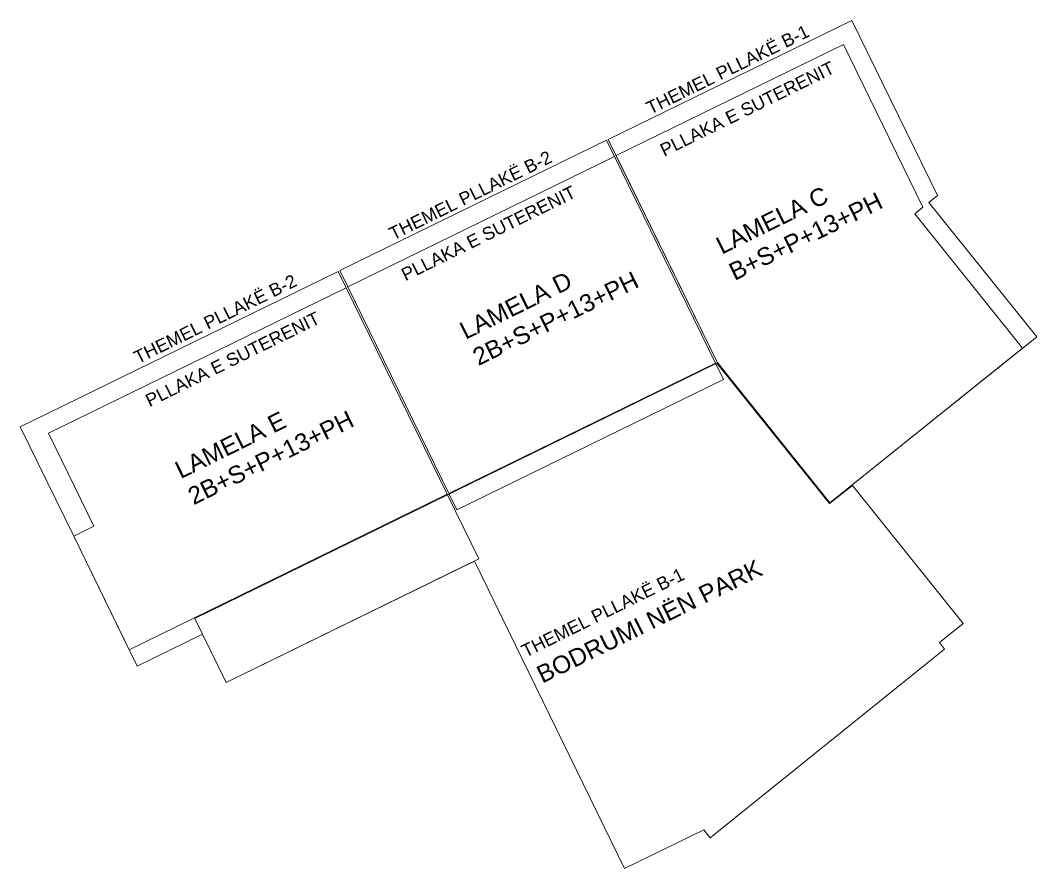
# Model space of a CAD drawing. Header units: metres. Extents: x 7511766 to 7511973, y 4692310 to 4692411.
# Drawn here: x 7511765.9 to 7511849.9, y 4692310.3 to 4692380.4 of the extents above; entities that cross this region are included whole.
import ezdxf

# ---------------------------------------------------------------- set-up
doc = ezdxf.new("R2010")
doc.units = ezdxf.units.M
for name, color, linetype, lineweight, true_color in [('A - Bodrumi -1 Polyline_Pen_No__23', 7, 'Continuous', 0, 0xff6600), ('A - objekti 1 gjendja faktike_Pen_No__3', 7, 'Continuous', 0, 0xff6600), ('A - Sutereni Polyline_Pen_No__4', 7, 'Continuous', 0, 0x029e21)]:
    doc.layers.add(name, color=color, linetype=linetype, lineweight=lineweight, true_color=true_color)
doc.layers.add('A - Bodrumi -2 Polyline_Pen_No__75', color=6, linetype='Continuous', lineweight=0)
doc.styles.add('GENERATED_STYLE_1', font='arial.ttf')

msp = doc.modelspace()

# ---------------------------------------------------------------- linework, layer by layer
at = {"layer": 'A - Bodrumi -1 Polyline_Pen_No__23', "color": 30, "linetype": 'Continuous', "lineweight": 20, "true_color": 0xff6600}
for points in [[(7511814.5184, 4692370.52476), (7511823.52015, 4692352.10594), (7511832.82276, 4692340.49141), (7511849.93282, 4692354.19566), (7511841.0245, 4692365.31791), (7511841.72209, 4692365.87664), (7511834.6435, 4692380.36041)], [(7511801.32862, 4692341.26037), (7511823.38538, 4692352.04008), (7511815.04227, 4692369.11123), (7511792.98551, 4692358.33153)], [(7511801.19386, 4692341.19451), (7511774.91442, 4692328.35107), (7511770.32597, 4692337.73983), (7511771.98803, 4692338.55212), (7511768.23343, 4692346.23455), (7511792.85075, 4692358.26566)], [(7511823.49912, 4692352.04005), (7511780.32673, 4692330.94133), (7511782.9174, 4692325.64027), (7511803.44701, 4692335.67326), (7511815.86915, 4692310.25586), (7511822.41661, 4692313.4557), (7511822.94849, 4692312.79336), (7511842.31593, 4692328.39662), (7511841.88828, 4692328.93219), (7511843.84339, 4692330.50267), (7511834.69398, 4692341.92592), (7511832.81512, 4692340.42106)]]:
    msp.add_lwpolyline(points, close=True, dxfattribs=at)
at = {"layer": 'A - Bodrumi -2 Polyline_Pen_No__75', "color": 6, "linetype": 'Continuous', "lineweight": 20}
for points in [[(7511801.98726, 4692339.91271), (7511824.04402, 4692350.69241), (7511814.38363, 4692370.45889), (7511792.32687, 4692359.67919)], [(7511803.80625, 4692335.84918), (7511782.91748, 4692325.6403), (7511780.96372, 4692329.63796), (7511775.57305, 4692327.00341), (7511770.32597, 4692337.73983), (7511765.91273, 4692346.76992), (7511792.19211, 4692359.61332)]]:
    msp.add_lwpolyline(points, close=True, dxfattribs=at)
at = {"layer": 'A - Sutereni Polyline_Pen_No__4', "color": 104, "linetype": 'Continuous', "lineweight": 20, "true_color": 0x029e21}
for points in [[(7511815.17703, 4692369.17709), (7511823.52015, 4692352.10594), (7511832.82276, 4692340.49141), (7511848.76206, 4692353.25795), (7511839.85374, 4692364.38019), (7511840.52222, 4692364.91561), (7511833.95448, 4692378.35411)], [(7511801.32862, 4692341.26037), (7511823.38538, 4692352.04008), (7511815.04227, 4692369.11123), (7511792.98551, 4692358.33153)], [(7511801.19386, 4692341.19451), (7511774.91442, 4692328.35107), (7511770.32597, 4692337.73983), (7511771.98803, 4692338.55212), (7511768.23343, 4692346.23455), (7511792.85075, 4692358.26566)]]:
    msp.add_lwpolyline(points, close=True, dxfattribs=at)

# ---------------------------------------------------------------- texts
at = {"layer": 'A - objekti 1 gjendja faktike_Pen_No__3', "color": 30, "linetype": 'Continuous', "lineweight": 18, "true_color": 0xff6600, "char_height": 1.062271, "width": 16.7692217, "attachment_point": 7, "rotation": 26.2085609, "style": 'GENERATED_STYLE_1'}
for insert in [(7511817.99703, 4692372.56006), (7511807.68152, 4692327.68355)]:
    msp.add_mtext('\\A1;THEMEL PLLAKË B-1', dxfattribs=dict(at, insert=insert))
at = {"layer": 'A - objekti 1 gjendja faktike_Pen_No__3', "color": 104, "linetype": 'Continuous', "lineweight": 18, "true_color": 0x029e21, "char_height": 1.062271, "width": 16.7692217, "attachment_point": 7, "rotation": 26.2085609, "style": 'GENERATED_STYLE_1'}
for insert in [(7511819.14429, 4692369.06619), (7511797.75255, 4692358.78267), (7511776.60041, 4692348.3719)]:
    msp.add_mtext('\\A1;PLLAKA E SUTERENIT', dxfattribs=dict(at, insert=insert))
at = {"layer": 'A - objekti 1 gjendja faktike_Pen_No__3', "color": 6, "linetype": 'Continuous', "lineweight": 18, "char_height": 1.062271, "width": 16.7692217, "attachment_point": 7, "rotation": 26.2085609, "style": 'GENERATED_STYLE_1'}
for insert in [(7511796.73446, 4692362.1685), (7511775.6385, 4692351.95155)]:
    msp.add_mtext('\\A1;THEMEL PLLAKË B-2', dxfattribs=dict(at, insert=insert))
at = {"layer": 'A - objekti 1 gjendja faktike_Pen_No__3', "color": 0, "linetype": 'Continuous', "lineweight": 18, "char_height": 1.4460289, "attachment_point": 7, "rotation": 26.2085609, "style": 'GENERATED_STYLE_1'}
for s, insert in [('\\A1;LAMELA C\\PB+S+P+13+PH', (7511824.96973, 4692358.80488)), ('\\A1;LAMELA D\\P2B+S+P+13+PH', (7511803.78612, 4692351.76741)), ('\\A1;LAMELA E\\P2B+S+P+13+PH', (7511780.24252, 4692340.26105)), ('\\A1;BODRUMI NËN PARK', (7511809.0734, 4692325.52602))]:
    msp.add_mtext(s, dxfattribs=dict(at, insert=insert))

doc.saveas('drawing.dxf')
